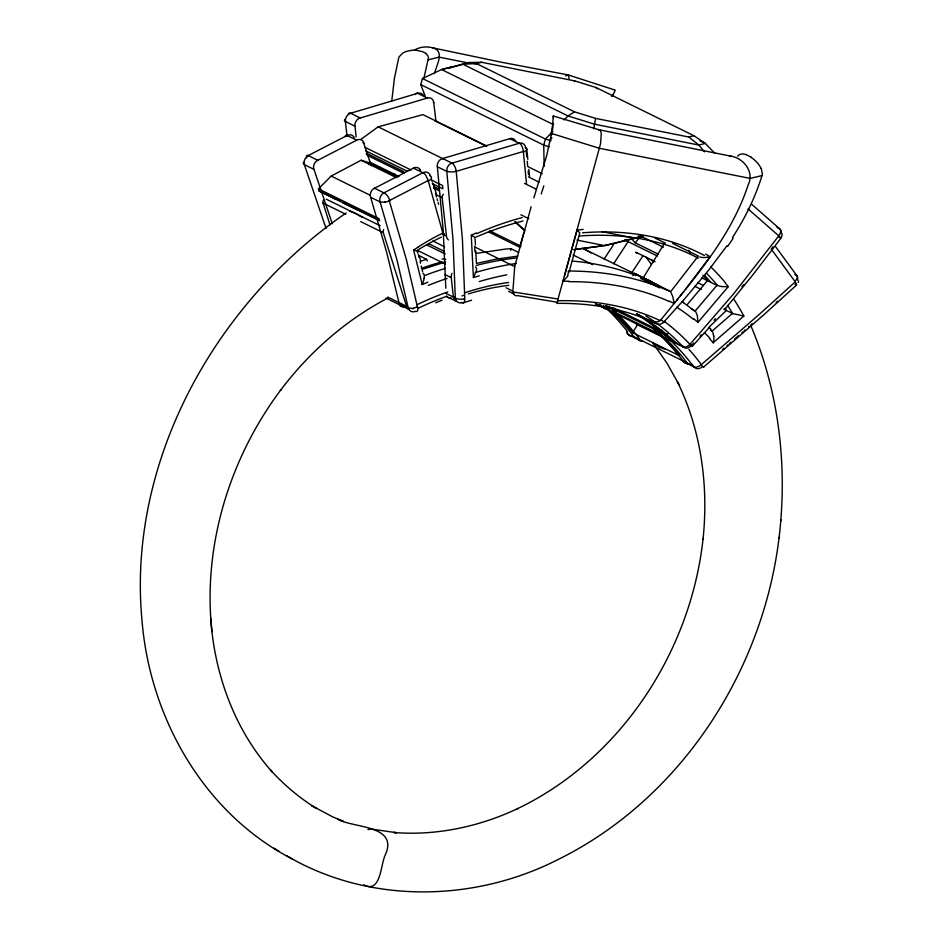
<?xml version="1.0" encoding="UTF-8"?>
<svg xmlns="http://www.w3.org/2000/svg" width="939" height="939" viewBox="0 0 939 939"><rect width="100%" height="100%" fill="white"/><g stroke="black" fill="none" stroke-linecap="round" stroke-linejoin="round"><path stroke-width="1.41" d="M569.234 79.005L568.295 74.956L565.63 75.859M727.643 285.879L728.253 286.63L697.935 322.394L697.301 315.363L695.353 310.891A6.925 3.768 -50.1 0 0 694.86 310.551L691.01 308.661M782.234 233.823L781.706 236.804M780.72 520.934L780.849 519.725C786.119 453.901 776.647 386.563 750.824 325.633M510.722 250.326L510.851 248.647L505.44 249.081L476.519 253.354M391.763 100.978L394.427 78.289L398.641 58.183A6.937 5.986 83.8 0 1 399.145 56.798L402.854 52.96A27.149 23.064 88 0 1 411.059 50.553M552.05 134.207L553.282 115.978L599.375 129.852L731.504 156.273C743.817 158.339 754.533 172.506 748.313 184.502C734.087 228.224 705.389 265.08 676.737 300.269M346.104 213C303.426 242.239 265.749 278.566 234.433 319.706L233.858 320.481C169.525 404.955 132.094 512.377 141.871 619.083L141.93 619.599C149.512 717.15 203.61 813.162 292.017 858.845C373.041 903.928 475.064 901.487 557.015 860.054L557.743 859.701C685.646 796.659 770.097 660.633 780.849 519.725M778.924 538.387L779.053 537.261M551.51 139.078L551.698 137.458M424.205 278.296L424.287 276.782A6.045 3.85 -65.5 0 0 423.078 273.19M552.813 127.587L546.756 155.275L533.868 197.929M557.907 299.588L557.508 301.9M593.648 128.901L595.619 118.396L574.492 111.835L476.484 63.606L462.763 64.169L441.588 69.556L422.468 78.524L420.754 84.592L425.32 96.471M423.947 78.019L428.454 57.948A4.683 3.932 66.8 0 0 427.738 55.624L425.86 53.476M514.736 266.441L531.134 206.756M798.244 282.522L798.631 281.019M564.421 275.96L600.561 143.655L601.3 133.667L600.397 130.321L598.753 130.275M583.142 229.445L577.145 229.973L558.024 299.001L512.929 291.947A7.242 4.566 -75.4 0 0 517.495 295.609L557.179 302.217M569.034 272.251L579.797 232.907M568.94 281.172L563.06 281.254L563.447 279.845M434.475 73.606C436.048 66.082 445.379 51.117 432.902 47.889C426.987 46.211 420.285 46.692 414.932 49.849M519.748 246.734L523.575 233.834M524.455 230.888L524.314 233.095M761.283 168.457L762.304 174.102A6.937 6.127 -76.9 0 1 761.999 175.581C755.226 197.566 744.979 218.388 732.408 237.614M657.511 327.864L657.042 330.657A293.203 243.565 -63.8 0 1 687.137 362.959L693.428 366.116M574.375 81.681L574.762 80.907L595.889 87.468L693.898 135.709L705.283 143.397L714.779 153.257M633.755 274.916L634.541 273.378L650.304 281.101M648.156 281.054L648.556 280.268L658.873 285.937M612.369 96.165L614.928 90.989A14.954 1.209 -59.9 0 0 615.08 90.179M632.933 275.726L633.614 274.505L635.316 274.493M664.601 243.213L643.156 277.944L582.25 248.119M635.292 275.643L635.973 274.564M604.094 259.141L614.094 243.776M613.59 263.812L628.132 241.64M631.466 273.237L643.168 255.467M726.856 245.877L708.98 269.763L683.533 300.175M705.612 254.07L710.084 256.699L685.376 289.482M476.39 232.942L471.261 235.255L473.409 277.51L476.449 271.125L476.554 268.531L475.639 266.946M780.872 238.26L753.477 274.047L724.967 309.224M772.961 246.898L771.259 249.14L795.251 281.864L758.923 314.659L701.374 364.602A287.416 244.304 -49.5 0 0 688.956 349.437M631.982 239.234L635.222 242.825L639.952 236.828M683.615 291.7L680.059 296.149M741.916 286.829L743.665 284.634M676.996 299.952L678.287 298.356M675.458 301.865L661.056 319.6L663.779 322.1M674.93 302.651L677.054 300.011M707.419 280.667L687.254 304.565M714.133 320.234L715.459 318.685M695.365 310.809L716.927 285.339L701.715 277.862M664.413 321.42L683.392 300.339M708.945 327.875L692.466 346.115M699.989 336.256L701.351 334.742M692.454 344.519L693.827 343.028M664.777 338.146L637.546 324.741L632.898 332.113L632.839 332.782L679.378 355.681A293.074 243.459 -63.8 0 0 659.319 334.108L656.161 332.547M552.942 131.249L545.442 139.042L543.728 145.122L544.139 166.32M321.537 192.178L319.096 190.957L318.438 188.856L331.185 176.062L361.104 160.252L368.311 162.506L397.948 177.095M564.046 119.934L568.001 115.955L574.492 111.835M708.593 327.582L726.34 310.457L724.967 308.274M796.436 285.163L763.278 315.269L703.464 367.184M776.107 302.487L777.492 301.243M733.699 299.072A252.274 212.202 -56.9 0 1 741.317 311.443L743.841 316.067L713.147 342.747L709.403 338.451M748.571 326.854L749.287 326.22M750.731 324.964L752.174 323.709M742.01 332.547L742.749 331.913M744.204 330.645L744.932 330.012M712.149 331.033L732.432 313.426L723.769 309.189M722.467 349.496L723.992 348.169M727.044 345.517L727.807 344.859M729.321 343.545L730.835 342.242M734.591 338.979L736.094 337.688M736.833 337.042L738.324 335.751M701.304 364.661L701.069 364.837A7.007 3.662 -38.4 0 1 693.909 366.867M563.142 281.195L567.637 276.289L568.459 271.934M360.682 139.547L378.135 126.835L422.937 114.628L486.918 146.108M427.879 282.17L422.245 284.587L413.606 250.056L418.418 246.887M388.241 297.827C345.834 319.999 309.119 352.289 280.397 390.46L280.972 389.697C229.539 458.232 202.542 546.017 211.932 631.642L210.747 618.449M404.251 306.83A7.019 5.329 -55 0 1 399.568 305.046L386.762 252.685L370.306 196.122A6.925 5.728 -63.3 0 1 373.452 188.798L414.392 167.647A6.937 5.763 -62.4 0 1 419.839 169.161L420.085 169.478M371.198 165.687L363.111 141.249A6.937 5.763 -65.2 0 0 357.642 139.711L316.819 160.804A6.925 5.787 -64.3 0 0 313.603 168.21L332.265 223.717M374.368 188.199L383.934 192.847A6.925 3.063 60 0 1 389.908 200.887M389.145 200.676L428.231 180.499M306.701 157.94A6.925 2.031 65 0 1 308.203 155.557L347.184 135.439A6.925 5.81 -62 0 1 354.308 137.552M428.865 180.793A6.925 3.439 -14.2 0 0 430.379 175.839L430.367 175.746A6.925 5.693 -65.5 0 0 422.926 172.706L383.934 192.847A6.925 5.822 -65.6 0 0 380.072 201.908L396.892 259.657L408.183 307.71A7.066 5.927 -62.3 0 0 415.578 311.361M448.713 68.242L469.16 62.514L481.59 62.279L574.762 80.907M356.644 140.134L347.113 135.474M444.452 233.834L442.856 233.048L439.745 234.621A252.274 202.378 -59 0 0 418.395 246.84M614.622 89.944L568.295 74.956L500.452 62.044L432.902 47.889M367.935 829.56L371.011 829.043L396.622 832.717L393.664 832.47C436.295 835.968 479.406 826.684 517.941 808.479L517.213 808.831C620.82 759.205 690.987 651.443 703.135 538.223L703.006 539.432C708.71 485.862 701.175 430.297 677.371 381.668L678.92 384.532L667.007 363.182L652.769 343.04M435.673 302.769L441.987 300.222M455.861 300.938L446.084 296.466M421.998 269.458L445.602 261.934M453.584 297.37L454.676 296.959M642.687 235.982L604.681 245.619L575.537 249.434M642.922 236.534L604.681 245.619L576.957 240.079M420.707 261.195L426.599 259.34L427.28 260.854M463.443 302.816L471.542 300.187M515.793 141.308A6.925 5.763 -63 0 0 510.71 138.385L441.53 158.867A6.925 5.751 -63.8 0 0 437.245 165.546L443.22 230.841L445.814 288.226M710.084 256.699L707.243 257.38M473.409 277.51L479.277 275.808M423.419 95.297A6.925 5.845 -61.8 0 0 417.644 93.313L350.623 113.232A6.925 3.04 73.1 0 0 348.299 114.065M435.86 120.45L433.607 101.588A6.925 5.74 -64.6 0 0 428.207 97.773L359.085 118.326A6.925 5.751 -63.8 0 0 354.872 124.993L356.139 136.977M442.527 158.468L452.046 163.151L519.161 143.268A6.925 5.646 -65.6 0 1 525.734 148.01M519.138 143.08A6.925 3.146 76.1 0 1 523.328 151.484L456.225 171.356L462.446 239.703L464.817 299.165M635.234 337.535L634.33 337.559M455.838 171.461L455.626 171.52A6.925 2.242 -3.9 0 1 447.128 171.297M450.826 67.162L441.588 69.556L553.529 124.652M476.484 63.606L481.59 62.279M595.619 118.396L688.803 137.024L693.898 135.709M442.152 259.176L444.077 258.671L445.767 259.504M476.519 263.436L496.531 259.07L517.718 256.147M428.301 59.756L439.135 57.138L470.439 63.394M761.987 175.581L750.179 178.422L599.293 148.256L551.839 133.573M385.389 202.038L384.744 202.178M573.635 249.657L581.452 248.6M584.058 248.26L602.275 245.807M604.88 245.455L607.486 245.102M728.253 286.63L721.891 286.63L717.22 285.491M413.559 308.731L412.914 308.778M729.65 156.449L731.504 156.273M417.808 251.206L414.569 250.373M683.944 346.632L677.876 344.261L661.432 329.976M743.841 316.067L732.749 313.591M416.799 50.401L422.433 51.633A14.073 11.644 66.3 0 1 425.872 53.453M349.754 211.158L355.599 213.329M665.235 349.167L659.518 347.489L653.286 343.686M408.582 309.177L385.964 298.074M476.308 63.934L469.16 62.514L462.763 64.169L568.001 115.955L594.516 124.194L698.886 145.064L705.283 143.397L700.013 140.815M601.617 231.546L635.633 238.353L640.997 237.168L638.367 235.865M551.005 140.768L545.442 139.042L422.468 78.524M549.292 146.836L543.728 145.122L420.754 84.592M334.507 197.988L333.228 197.589L336.573 199.232M414.51 250.349L413.606 250.056M746 154.571L751.247 157.189M653.133 321.396L655.246 323.239A7.242 6.984 -69 0 0 663.838 322.159M455.11 300.914L453.455 297.417M669.484 301.266L674.167 303.461L672.794 296.665L670.61 291.736L698.287 256.018L672.7 243.424M710.577 330.27L711.739 330.833A6.373 3.298 -38.9 0 1 712.079 331.056L712.138 331.115A6.045 2.571 -89.9 0 1 713.347 334.695M632.839 332.782A293.074 243.459 -63.8 0 0 612.78 311.208L655.915 332.429M363.757 884.855C380.694 893.822 380.541 865.441 385.025 855.464C399.685 824.548 352.008 828.128 337.934 819.207L343.545 821.484L332.535 816.801L311.466 805.533L316.631 808.549C299.471 797.95 283.918 784.863 270.409 769.898L272.263 771.987C237.626 733.289 217.754 682.923 211.932 631.642M648.356 280.444L643.156 277.944L669.824 291.078M408.183 307.71L398.699 303.051M777.058 227.426L777.656 227.719M778.243 228.013L779.44 228.6A6.925 5.716 -66.9 0 1 781.248 233.377M794.852 274.47L795.45 274.763M796.049 275.057L796.636 275.35A6.925 3.005 -37.6 0 1 794.723 281.454M417.644 93.313L427.151 97.996M509.654 138.596L519.161 143.268M433.231 102.41L433.818 102.703M525.241 147.693L525.84 147.986A6.925 2.406 -4.6 0 1 526.392 150.005M434.651 120.755L485.862 145.956M527.871 166.626L542.319 173.738M654.917 238.013L665.411 243.178M528.61 177.002L539.115 182.178M640.316 235.865L663.38 247.215M524.537 183.434L536.345 189.244M635.222 242.825L658.521 254.293M624.576 239.891L657.347 256.018M635.68 252.122L655.058 261.664M698.111 282.85L703.499 285.503M360.13 117.915L350.623 113.232A6.925 5.681 -61.3 0 0 345.376 121.483L347.066 136.038M378.135 126.835L443.431 158.961M694.883 286.336L701.269 289.482M345.376 121.483L354.895 126.166M437.281 166.708L446.8 171.391L452.985 239.245L455.321 298.003A6.913 5.81 -62.5 0 0 462.234 302.64L461.601 302.335M520.887 214.808L528.763 218.681M362.97 142.646L364.156 143.198M429.804 175.534L430.391 175.828M413.36 168.069L422.855 172.753M365.201 147.446L411.071 170.018M432.046 180.347L442.539 185.499L442.832 188.762L432.339 183.598M365.494 150.71L407.432 171.344M366.55 153.303L403.77 171.626M438.501 188.716L433.536 186.274L434.018 188.164M573.025 254.95L592.615 264.587M367.137 155.264L403.805 173.304M434.018 188.176L439.405 190.828M369.943 162.142L399.04 176.473M436.764 195.03L442.163 197.683L446.471 236.123A6.925 5.693 -64.6 0 0 448.384 239.891M361.104 160.252L396.458 177.659M489.618 230.748L521.075 246.229M488.35 231.769L519.607 247.157M510.851 248.647L518.492 252.415M636.419 313.978L655.246 323.239M308.203 155.581L317.711 160.252M612.463 307.429L659.342 330.493A293.121 243.494 -63.7 0 0 636.771 314.178M606.394 305.75L657.054 330.681M605.937 305.75L607.193 306.372M607.826 306.677L608.449 306.994M691.691 345.212A6.913 5.669 -63.4 0 1 683.111 346.796L597.791 304.811L603.437 307.581L600.385 304.717M331.185 176.062L370.459 195.394M475.287 247.215L514.713 266.617L512.894 291.137L506.098 287.792M308.227 155.663A6.925 5.681 -62.1 0 0 304.342 164.642L313.861 169.325M370.553 197.225L380.072 201.908M442.562 234.198L446.471 236.123M605.855 306.278A293.203 243.565 -63.8 0 1 633.884 336.749L687.137 362.959M702.489 366.539A7.066 5.798 -63.1 0 1 693.933 366.856L683.968 361.855L684.684 362.63M432.809 240.971L444.452 246.699M318.438 188.856L378.992 218.658L379.649 220.759L319.096 190.957M428.489 243.588L444.147 251.288M337.688 199.784L339.918 200.876M343.263 202.531L363.334 212.402M364.449 212.953L376.715 218.987M342.618 202.648L356.761 209.608M426.975 245.009L445.297 254.023M326.232 199.174L380.142 225.712M508.633 291.336L514.173 294.071M323.486 200.03A3.463 2.876 -63.8 0 0 323.11 203.082L345.669 214.198M360.705 221.604L383.276 232.708L406.54 306.243M418.618 250.948L445.509 264.176M418.935 255.572L426.599 259.34M444.722 274.446L451.236 277.662L453.408 297.076M445.591 293.226L455.321 298.003M387.76 297.076L406.564 306.325L408.16 308.99M323.978 193.399L336.197 199.491M650.938 281.723L661.185 287.017M356.292 213.669L362.172 217.273M650.621 281.277L652.089 282.017M634.541 273.378L645.926 279.658M474.735 237.262L471.261 235.255M583.189 248.412L587.708 251.006M273.777 848.199L278.942 851.215M286.841 855.816L292.017 858.845M588.823 251.675L591.042 253.025M637.053 313.978L637.816 314.448M638.59 314.929L656.701 327.617L673.803 342.453A6.925 5.834 -43.5 0 0 677.195 343.228M692.254 346.045L690.059 344.237L733.57 293.895L778.771 235.842A6.925 3.756 -48.3 0 0 779.429 228.6L751.763 204.338M659.342 330.493L655.246 325.868M366.21 153.632L367.278 154.407M394.016 173.832L395.084 174.607M682.301 301.619L683.569 302.593M688.803 137.024L698.886 145.064L704.403 151.848M693.616 318.65L697.935 322.394M514.713 221.874L524.784 230.513L515.581 221.71M663.732 334.225L653.614 329.213A288.684 245.772 -47.7 0 1 683.78 362.008M663.85 334.331L664.284 334.718A289.517 246.441 -48 0 1 692.172 364.743M748.031 208.881L778.795 235.865M778.971 236.018L779.206 236.229A6.925 0.657 34.8 0 1 781.002 237.978M638.954 340.094L628.285 334.46L626.618 332.265M679.296 355.623L675.963 350.857M603.507 307.652L604.258 308.227A6.925 5.446 -81.5 0 0 607.967 308.638M595.889 87.468L597.192 88.771M579.504 232.637L577.145 229.973M691.761 345.27L692.395 345.998M710.424 329.436L711.703 330.821M704.943 275.585L710.929 282.439M635.374 322.91L637.229 325.058M725.401 283.132L727.232 285.374M651.596 259.763L653.614 262.38M692.336 364.602L693.991 366.785M775.661 246.769L796.636 275.35M420.203 169.666L420.613 170.417M446.53 295.926L446.87 296.442A6.925 5.165 -50.9 0 0 451.002 297.945M326.044 228.377L304.342 164.642M323.098 203.094L330 224.914M389.239 200.629L406.223 258.988L417.738 308.192M368.311 162.506L368.968 164.607M428.149 180.534L442.856 233.048M431.435 179.337L431.952 181.098M432.468 182.859L432.985 184.619M433.759 185.1L436.212 193.598M435.555 193.493L436.576 197.084M437.081 198.892L437.586 200.7M438.102 202.519L438.607 204.35M417.209 250.408L417.949 253.237M418.325 254.645L419.052 257.486M419.31 255.936L420.578 260.866M420.144 261.758L420.496 263.19M421.212 266.042L421.564 267.474M422.257 270.35L422.597 271.782M553.329 116.002L553.423 117.633M713.487 334.601L713.64 336.209M523.328 151.484L526.497 183.469M526.767 149.09L527.835 159.348M526.309 152.4L526.779 156.813M527.225 161.226L527.671 165.64M528.188 171.144L528.493 174.443M528.845 169.454L529.502 176.661M475.075 238.858L475.451 244.915M474.676 246.264L474.981 251.91M475.791 250.948L476.378 262.943M345.212 136.472A6.925 2.641 64.2 0 1 347.043 135.251M304.588 164.513A6.925 2.77 -15.8 0 1 303.532 162.318M421.353 268.39A258.072 201.357 -55.8 0 1 442.199 261.817M417.045 304.741A287.416 220.536 -55.1 0 1 447.809 291.923M422.785 172.53A6.925 2.641 64.2 0 1 426.259 176.062M424.804 275.514A265.819 205.887 -55 0 1 445.52 268.378M384.814 201.967A6.925 2.876 -15.3 0 1 380.307 201.779M389.262 200.735A6.913 2.958 -17.8 0 1 385.377 202.178M416.81 307.03A6.878 2.934 -14.6 0 1 413.676 307.969M413.031 308.332A6.937 3.24 -9.1 0 1 408.43 307.593M426.435 176.884A6.925 2.559 62.3 0 1 428.055 180.488M417.726 308.18A7.007 2.653 64.7 0 1 416.024 311.419M418.16 308.274A289.517 219.972 -54.3 0 1 445.321 296.818M424.076 278.355A13.005 8.075 -68.6 0 1 422.104 284.482M428.325 285.386A267.627 206.416 -54.8 0 1 447.14 278.449M417.386 250.232A245.912 197.636 -59.1 0 1 441.295 237.156M442.152 197.683A3.463 2.852 -62.4 0 1 443.431 194.279M464.382 298.802A6.925 3.017 -2.8 0 1 455.345 298.003M446.8 171.391A6.925 5.822 -66.4 0 1 452.035 163.069M464.453 298.86A6.749 2.629 73.9 0 1 464.453 300.187M464.512 292.839A270.948 204.808 -51.1 0 1 508.586 282.475M456.072 171.262A6.843 2.758 -3.9 0 1 455.744 171.344M452.046 163.175A6.925 3.04 73.1 0 1 456.237 171.368M526.403 150.263A6.925 2.664 -4.7 0 1 523.868 151.742M464.711 300.48A6.937 2.981 72.9 0 1 462.258 302.781M461.941 295.914A267.333 201.474 -50.8 0 1 464.066 295.233M468.291 293.907A267.333 201.474 -50.8 0 1 508.762 285.315M475.146 272.58A322.734 240.983 -49.2 0 1 516.25 263.472M479.277 281.547A310.469 231.393 -49.1 0 1 506.825 274.822M474.547 237.755A327.335 263.272 -58.1 0 1 523.035 220.982M476.554 233.729A330.798 266.242 -58.2 0 1 522.154 217.602M476.249 265.444A323.532 243.295 -49.8 0 1 516.333 257.979M345.716 121.377A6.925 2.183 -4.1 0 1 344.906 119.359M415.296 94.522A6.925 3.169 76 0 1 417.62 93.125M451.236 277.662A6.925 5.751 -63.6 0 1 452.058 273.308M383.288 232.696A3.463 2.876 -63.8 0 1 383.664 229.656M659.26 334.143A7.078 4.437 -23.7 0 1 658.039 332.136M616.477 311.267A7.078 3.38 -28.2 0 1 612.709 311.255M599.552 304.811A6.925 5.751 -64 0 1 595.443 303.755A6.913 5.822 -64.2 0 0 595.784 303.872M639.107 314.988A293.097 242.778 -65.7 0 1 661.22 330.293M626.36 240.091A327.605 268.272 -71.7 0 1 627.909 241.91M640.398 278.331A323.532 269.81 -43.4 0 1 652.323 284.423M650.481 281.207A6.902 3.815 -56.6 0 1 651.607 283.026M690.224 344.425A6.749 3.956 -47.1 0 1 688.803 345.658M664.26 321.373A270.948 227.226 -44.9 0 1 689.872 344.284M780.004 237.802A6.925 0.657 34.8 0 1 778.889 237.203M688.721 345.388A6.937 3.803 -47.8 0 1 683.076 346.831M645.868 315.927A267.333 224.163 -44.4 0 1 683.04 346.855M702.924 275.197A327.605 274.235 -55.5 0 1 707.56 280.526M651.889 284.012A322.734 269.141 -42.4 0 1 659.413 287.886M681.843 301.607A322.734 269.141 -42.4 0 1 694.461 311.009M676.784 307.182A310.469 258.871 -42.1 0 1 693.205 319.119M706.668 273.425A327.335 273.871 -56.3 0 1 717.408 285.28M710.6 266.653A330.798 276.747 -56.4 0 1 725.178 282.439M636.771 253.002A6.925 5.751 -64 0 1 636.161 252.873M667.793 333.732A6.96 3.592 -37.8 0 1 663.673 334.131M709.438 327.711A265.819 224.667 -50.3 0 1 710.788 329.049M796.601 275.385A6.925 5.716 -66.2 0 1 797.622 280.256M796.014 284.024A6.925 5.716 -66.2 0 1 795.791 284.306M796.73 284.893A6.925 1.397 45.1 0 1 795.004 284.447M795.063 281.77A6.913 1.561 47.2 0 1 796.378 284.059M703.968 366.644A6.878 1.279 45.4 0 1 703.452 366.844M702.196 365.799A6.937 0.622 45 0 1 701.738 365.424M772.809 247.403A6.925 3.51 -35.9 0 1 772.433 247.931M688.592 363.874A7.019 5.998 -48.4 0 1 684.66 362.665M713.875 336.115A13.005 5.857 -87.5 0 1 713.323 342.899M704.414 332.664A267.627 226.534 -49.7 0 1 709.778 338.075M727.584 305.433A245.912 206.615 -57.1 0 1 732.666 313.626M608.895 306.255A288.684 227.989 -77.5 0 1 639.119 338.439M632.405 336.432A7.066 5.939 -64.6 0 1 628.226 334.519A7.007 3.592 -38.6 0 1 627.358 331.937M642.722 341.186A7.019 5.54 -76.7 0 1 639.001 340.2M603.401 305.492A289.517 228.881 -77.3 0 1 627.322 331.408M645.668 256.734A245.912 201.028 -70.1 0 1 651.455 264.458M690.458 252.955A6.925 5.751 -63.8 0 1 688.874 250.267M557.555 300.75A278.296 202.026 -32 0 1 660.176 320.622M556.827 303.367A272.803 197.19 -31.5 0 1 652.699 321.936M660.657 320.129A7.535 6.62 -65.4 0 1 653.18 321.302M572.403 261.065A321.561 254.516 -45.7 0 1 633.614 274.505M568.13 271.031A308.356 227.473 -33.8 0 1 669.648 291.313M707.079 257.227A8.604 4.988 -5.7 0 1 699.731 256.887M568.788 281.665A300.222 220.618 -33.3 0 1 669.296 301.501M582.497 232.802A274.751 207.977 -36.2 0 1 704.45 255.537M579.328 236.029A271.23 204.596 -35.7 0 1 698.323 258.178M411.047 50.377A38.382 32.771 82.2 0 1 416.799 50.166M541.24 193.962A353.968 50.107 -68.7 0 1 543.834 185.828M551.369 131.883A38.382 1.479 -85 0 1 551.17 134.946M552.778 123.396A26.034 2.136 -80 0 1 552.144 129.711M611.477 96.459A38.382 3.146 -64.2 0 1 612.604 94.71M761.153 168.539A27.149 23.44 -79.5 0 0 755.754 161.179A38.382 33.734 -74.4 0 0 751.141 157.353M745.989 154.606A14.073 12.5 -55.1 0 0 742.233 153.914L739.556 154.595A4.683 4.202 -56.8 0 0 737.737 156.214M733.195 238.189A353.968 337.265 63.5 0 1 727.584 246.441"/></g></svg>
